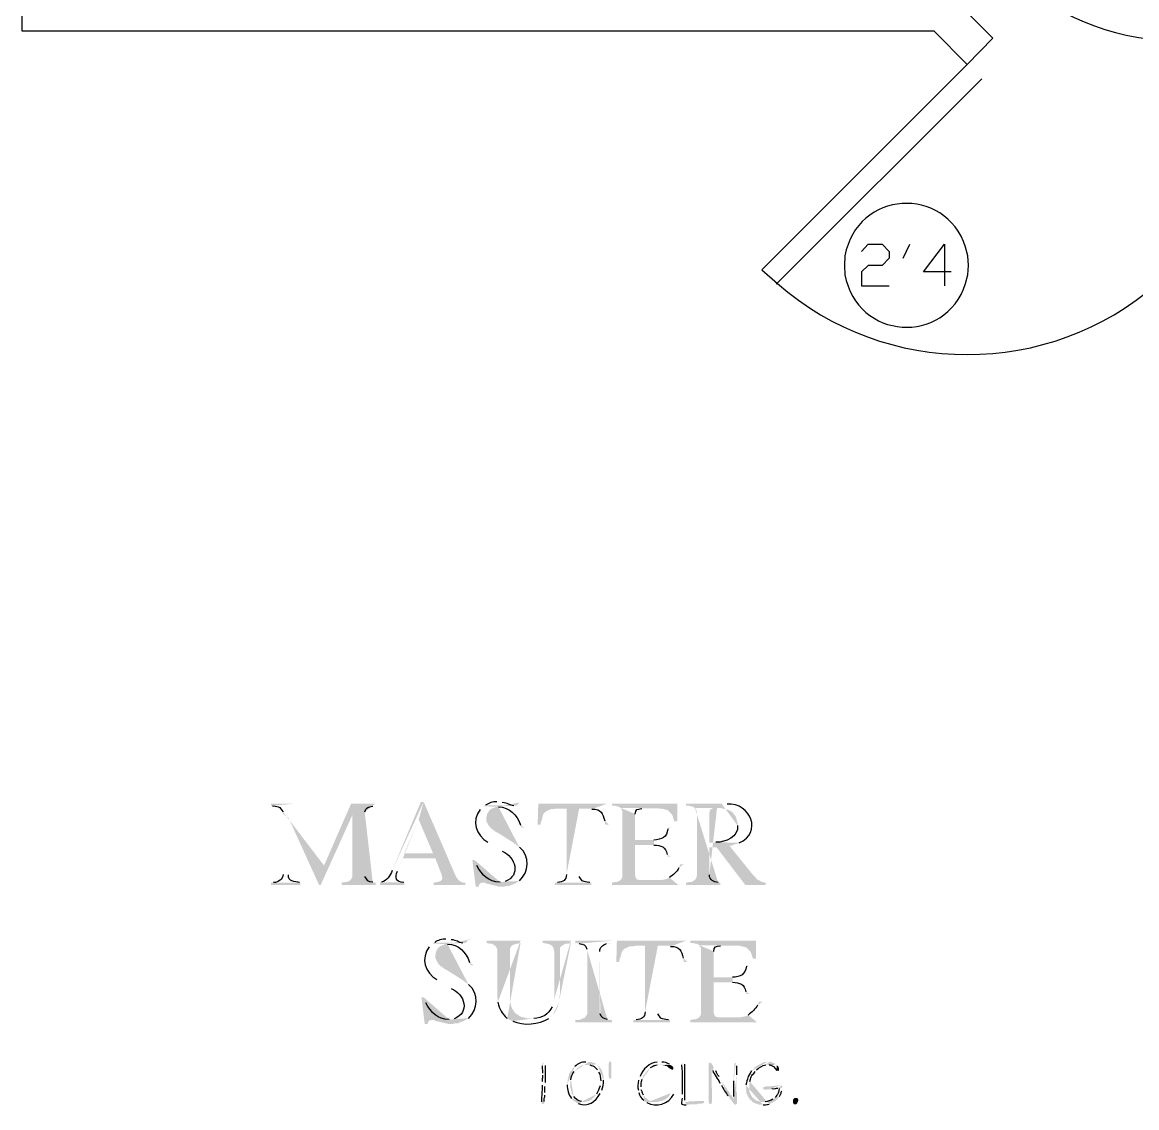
# Model space of a CAD drawing. Header units: inches. Extents: x -167 to 6071, y -6287 to -2731.
# Drawn here: x 1206.9 to 1314.3, y -5979.8 to -5875.2 of the extents above; entities that cross this region are included whole.
import ezdxf

# ---------------------------------------------------------------- set-up
doc = ezdxf.new("R2010")
doc.units = ezdxf.units.IN
doc.header["$LTSCALE"] = 96
doc.header["$MEASUREMENT"] = 0
doc.layers.add('PDF_Geometry', color=7, linetype='Continuous', true_color=0x4a4a4a)
doc.layers.add('PDF_Solid Fills', color=7, linetype='Continuous')

msp = doc.modelspace()

# ---------------------------------------------------------------- hatches: boundary and pattern name
at = {"layer": 'PDF_Solid Fills', "transparency": 33554559}
h = msp.add_hatch(color=256, dxfattribs=at)
h.paths.add_polyline_path([(1233.24, -5950.5), (1230.84, -5950.5), (1230.84, -5950.71), (1231, -5950.71)], flags=0)
h.paths.add_polyline_path([(1232.01, -5951.3), (1232.01, -5951.51), (1232.54, -5951.88), (1235.48, -5958.34), (1235.96, -5956.47)], flags=0)
h = msp.add_hatch(color=256, dxfattribs=at)
h.paths.add_polyline_path([(1240.92, -5950.5), (1238.57, -5950.5), (1235.96, -5956.47), (1235.48, -5958.34), (1235.64, -5958.34), (1238.68, -5951.62), (1239.9, -5951.51), (1239.9, -5951.3)], flags=0)
h.paths.add_polyline_path([(1240.65, -5950.76), (1240.92, -5950.71)], flags=0)
h = msp.add_hatch(color=256, dxfattribs=at)
h.paths.add_polyline_path([(1245.56, -5950.34), (1245.29, -5950.34), (1242.52, -5956.95)], flags=0)
h.paths.add_polyline_path([(1241.5, -5958.07), (1241.34, -5958.12), (1241.34, -5958.34), (1243.69, -5958.34), (1243.69, -5958.12), (1243.64, -5958.12)], flags=0)
h.paths.add_polyline_path([(1243.05, -5957), (1243.53, -5955.78), (1246.68, -5955.78), (1243.69, -5955.3), (1245.08, -5952.04)], flags=0)
for points in [[(1245.56, -5950.34), (1245.08, -5952.04), (1246.46, -5955.3), (1243.69, -5955.3), (1246.68, -5955.78), (1247.26, -5957.27), (1247.32, -5957.48), (1247.37, -5957.7), (1247.32, -5957.8), (1247.21, -5957.96), (1247.05, -5958.02), (1246.84, -5958.07), (1246.52, -5958.12), (1246.52, -5958.34), (1249.56, -5958.34), (1249.56, -5958.12), (1249.4, -5958.12), (1249.18, -5958.07), (1249.02, -5957.96), (1248.86, -5957.8), (1248.7, -5957.59), (1248.6, -5957.38)], [(1263.26, -5950.5), (1256.6, -5950.5), (1256.54, -5952.52), (1256.81, -5952.52), (1256.86, -5952.26), (1256.97, -5951.99), (1257.02, -5951.72), (1257.08, -5951.56), (1257.13, -5951.46), (1257.29, -5951.3), (1257.45, -5951.19), (1257.61, -5951.14), (1257.82, -5951.03), (1258.09, -5951.03), (1258.41, -5950.98), (1261.61, -5950.98)], [(1269.98, -5950.5), (1263.69, -5950.5), (1263.69, -5950.71), (1263.9, -5950.71), (1264.17, -5950.76), (1264.38, -5950.82), (1264.54, -5950.92), (1268.33, -5950.98), (1268.38, -5950.98), (1268.65, -5951.03), (1268.86, -5951.08), (1269.08, -5951.14), (1269.24, -5951.3), (1269.29, -5951.35), (1269.45, -5951.51), (1269.56, -5951.72), (1269.61, -5951.94), (1269.72, -5952.2), (1269.98, -5952.2)], [(1275, -5954.55), (1273.77, -5954.71), (1276.54, -5958.34), (1278.52, -5958.34), (1278.52, -5958.12), (1278.46, -5958.12), (1278.25, -5958.07), (1278.09, -5958.02), (1277.66, -5957.8), (1277.5, -5957.59), (1277.29, -5957.38)], [(1254.57, -5958.07), (1251.21, -5958.12), (1251.42, -5958.12), (1251.64, -5958.23), (1251.96, -5958.28), (1252.12, -5958.34), (1252.38, -5958.39), (1252.81, -5958.5), (1253.29, -5958.5), (1253.5, -5958.44), (1253.77, -5958.44), (1253.98, -5958.34), (1254.2, -5958.28), (1254.41, -5958.18)], [(1270.84, -5963.72), (1264.17, -5963.72), (1264.12, -5965.75), (1264.38, -5965.75), (1264.44, -5965.48), (1264.54, -5965.22), (1264.6, -5964.95), (1264.65, -5964.79), (1264.7, -5964.68), (1264.86, -5964.52), (1265.02, -5964.42), (1265.18, -5964.36), (1265.4, -5964.26), (1265.66, -5964.26), (1265.98, -5964.2), (1269.18, -5964.2)], [(1277.56, -5963.72), (1271.26, -5963.72), (1271.26, -5963.94), (1271.48, -5963.94), (1271.74, -5963.99), (1271.96, -5964.04), (1272.12, -5964.15), (1275.9, -5964.2), (1275.96, -5964.2), (1276.22, -5964.26), (1276.65, -5964.36), (1276.81, -5964.52), (1276.86, -5964.58), (1277.02, -5964.74), (1277.13, -5964.95), (1277.18, -5965.16), (1277.29, -5965.43), (1277.56, -5965.43)], [(1249.66, -5971.3), (1246.3, -5971.35), (1246.52, -5971.35), (1246.73, -5971.46), (1247.05, -5971.51), (1247.21, -5971.56), (1247.48, -5971.62), (1247.9, -5971.72), (1248.38, -5971.72), (1248.6, -5971.67), (1248.86, -5971.67), (1249.08, -5971.56), (1249.29, -5971.51), (1249.5, -5971.4)], [(1263.64, -5975.62), (1263.64, -5976.95), (1263.53, -5977), (1263.42, -5976.95), (1263.42, -5976.84), (1263.37, -5976.79), (1263.37, -5975.62), (1263.42, -5975.46), (1263.42, -5975.4), (1263.53, -5975.35), (1263.64, -5975.4)], [(1273.13, -5975.46), (1273.02, -5975.51), (1273.02, -5979.3), (1273.08, -5979.4), (1273.18, -5979.46), (1273.29, -5979.4), (1273.29, -5979.35), (1273.34, -5979.24), (1273.29, -5976.04), (1273.5, -5975.94), (1273.4, -5975.72), (1273.34, -5975.62), (1273.29, -5975.56), (1273.24, -5975.46)], [(1269.29, -5975.67), (1268.28, -5975.67), (1268.54, -5975.67), (1268.65, -5975.72), (1268.76, -5975.72), (1268.81, -5975.78), (1268.92, -5975.78), (1269.02, -5975.83), (1269.13, -5975.94), (1269.24, -5975.99), (1269.29, -5976.04), (1269.4, -5976.1), (1269.5, -5976.15), (1269.61, -5976.1), (1269.61, -5975.94), (1269.56, -5975.83), (1269.5, -5975.78), (1269.4, -5975.72)], [(1281.34, -5979.46), (1281.24, -5979.46), (1281.18, -5979.4), (1281.13, -5979.3), (1281.13, -5979.08), (1281.18, -5978.98), (1281.29, -5978.87), (1281.56, -5978.87), (1281.61, -5978.92), (1281.66, -5979.03), (1281.66, -5979.08), (1281.61, -5979.24), (1281.56, -5979.3), (1281.56, -5979.35), (1281.45, -5979.46)], [(1272.38, -5979.14), (1271.74, -5979.14), (1271.69, -5979.19), (1271.1, -5979.19), (1271, -5979.24), (1270.73, -5979.24), (1272.6, -5979.24), (1272.54, -5979.14), (1272.49, -5979.14)]]:
    msp.add_hatch(color=256, dxfattribs=at).paths.add_polyline_path(points)
h = msp.add_hatch(color=256, dxfattribs=at)
h.paths.add_polyline_path([(1251.32, -5950.76), (1251, -5951.08)], flags=0)
h.paths.add_polyline_path([(1251.74, -5954.23), (1252.01, -5954.39), (1253.13, -5955.08)], flags=0)
h.paths.add_polyline_path([(1253.4, -5958.02), (1253.18, -5958.07), (1252.92, -5958.07), (1254.57, -5958.07), (1254.78, -5957.96)], flags=0)
h.paths.add_polyline_path([(1254.78, -5954.71), (1254.14, -5954.23), (1252.97, -5953.48), (1252.7, -5953.32), (1252.49, -5953.22), (1252.28, -5953.06), (1252.12, -5952.95), (1252.01, -5952.84), (1251.96, -5952.79), (1251.8, -5952.58), (1251.69, -5952.36), (1251.58, -5952.15), (1251.58, -5951.94), (1251.64, -5951.67), (1251.69, -5951.46), (1251.9, -5951.14), (1252.12, -5950.98), (1252.33, -5950.92), (1252.54, -5950.82), (1252.76, -5950.82)], flags=0)
h = msp.add_hatch(color=256, dxfattribs=at)
h.paths.add_polyline_path([(1255, -5950.34), (1254.78, -5950.34), (1254.57, -5950.66), (1254.41, -5950.71), (1251.32, -5950.76), (1252.76, -5950.82)], flags=0)
h.paths.add_polyline_path([(1254.89, -5952.58), (1255, -5952.84), (1255.26, -5952.84)], flags=0)
h = msp.add_hatch(color=256, dxfattribs=at)
h.paths.add_polyline_path([(1252.65, -5950.34), (1252.6, -5950.34)], flags=0)
h.paths.add_polyline_path([(1251.53, -5950.66), (1251.32, -5950.76), (1254.41, -5950.71), (1254.25, -5950.71)], flags=0)
h.paths.add_polyline_path([(1253.13, -5950.39), (1252.92, -5950.34)], flags=0)
h = msp.add_hatch(color=256, dxfattribs=at)
h.paths.add_polyline_path([(1263.26, -5950.5), (1261.61, -5950.98), (1261.77, -5951.03)], flags=0)
h.paths.add_polyline_path([(1263, -5952.15), (1263.05, -5952.52), (1263.37, -5952.52)], flags=0)
h = msp.add_hatch(color=256, dxfattribs=at)
h.paths.add_polyline_path([(1264.54, -5950.92), (1264.6, -5951.03), (1264.7, -5951.24), (1264.7, -5957.54), (1264.65, -5957.7), (1264.54, -5957.86), (1266.52, -5957.86), (1266.3, -5957.86), (1266.09, -5957.8), (1265.98, -5957.64), (1265.93, -5957.38), (1265.93, -5954.5), (1267.74, -5954.5), (1265.93, -5954.02), (1265.93, -5951.51)], flags=0)
h.paths.add_polyline_path([(1266.57, -5950.98), (1268.33, -5950.98)], flags=0)
h = msp.add_hatch(color=256, dxfattribs=at)
h.paths.add_polyline_path([(1274.25, -5950.5), (1270.84, -5950.5), (1270.84, -5950.71), (1271.1, -5950.71), (1271.53, -5950.82), (1271.69, -5950.92), (1274.09, -5950.92), (1274.36, -5950.98), (1274.57, -5951.03), (1274.78, -5951.08), (1275, -5951.14), (1275.32, -5951.35), (1275.42, -5951.51), (1275.53, -5951.62), (1275.64, -5951.78), (1275.69, -5951.99), (1275.74, -5952.15), (1275.8, -5952.36), (1275.8, -5952.63)], flags=0)
h.paths.add_polyline_path([(1273.72, -5954.23), (1273.4, -5954.28), (1273.08, -5954.28), (1275.96, -5954.28)], flags=0)
h.paths.add_polyline_path([(1274.78, -5950.55), (1274.52, -5950.5)], flags=0)
h = msp.add_hatch(color=256, dxfattribs=at)
h.paths.add_polyline_path([(1271.69, -5950.92), (1271.8, -5951.03), (1271.85, -5951.24), (1271.9, -5951.51), (1271.9, -5957.32), (1271.85, -5957.54), (1271.8, -5957.7), (1271.69, -5957.86), (1271.37, -5958.07), (1271.1, -5958.07), (1270.84, -5958.12), (1270.84, -5958.34), (1274.14, -5958.34), (1274.14, -5958.12), (1273.93, -5958.12)], flags=0)
h.paths.add_polyline_path([(1273.08, -5957.38), (1273.08, -5954.71), (1273.77, -5954.71), (1275, -5954.55), (1275.21, -5954.55), (1275.48, -5954.44), (1275.74, -5954.39), (1275.96, -5954.28), (1273.08, -5954.28), (1273.08, -5951.4), (1273.13, -5951.24), (1273.18, -5951.08), (1273.34, -5950.98), (1273.5, -5950.92), (1273.82, -5950.92)], flags=0)
h = msp.add_hatch(color=256, dxfattribs=at)
h.paths.add_polyline_path([(1232.01, -5951.51), (1232.01, -5957.32)], flags=0)
h.paths.add_polyline_path([(1231.1, -5958.12), (1230.84, -5958.12), (1230.84, -5958.34), (1233.66, -5958.34), (1233.66, -5958.12), (1233.61, -5958.12)], flags=0)
h.paths.add_polyline_path([(1232.54, -5957.38), (1232.54, -5951.88)], flags=0)
h = msp.add_hatch(color=256, dxfattribs=at)
h.paths.add_polyline_path([(1239.9, -5951.51), (1238.68, -5951.62), (1238.68, -5957.54), (1238.62, -5957.7), (1238.52, -5957.86), (1238.36, -5957.96), (1238.14, -5958.07), (1237.93, -5958.07), (1237.66, -5958.12), (1237.66, -5958.34), (1240.92, -5958.34), (1240.92, -5958.12), (1240.65, -5958.07)], flags=0)
h.paths.add_polyline_path([(1239.9, -5957.54), (1239.9, -5957.32)], flags=0)
h = msp.add_hatch(color=256, dxfattribs=at)
h.paths.add_polyline_path([(1260.54, -5950.98), (1259.32, -5950.98), (1259.32, -5957.32)], flags=0)
h.paths.add_polyline_path([(1258.46, -5958.12), (1258.2, -5958.12), (1258.2, -5958.34), (1261.72, -5958.34), (1261.72, -5958.12), (1261.56, -5958.12)], flags=0)
h.paths.add_polyline_path([(1260.54, -5957.54), (1260.54, -5957.32)], flags=0)
h = msp.add_hatch(color=256, dxfattribs=at)
h.paths.add_polyline_path([(1269.34, -5952.84), (1269.08, -5952.84), (1269.08, -5952.95)], flags=0)
h.paths.add_polyline_path([(1267.74, -5954.02), (1265.93, -5954.02), (1267.74, -5954.5)], flags=0)
h.paths.add_polyline_path([(1269.02, -5955.4), (1269.08, -5955.62), (1269.34, -5955.62)], flags=0)
h = msp.add_hatch(color=256, dxfattribs=at)
h.paths.add_polyline_path([(1250.46, -5955.94), (1250.25, -5955.94), (1250.57, -5958.5), (1250.84, -5958.5), (1250.89, -5958.34), (1251, -5958.18), (1251.21, -5958.12), (1254.57, -5958.07), (1252.92, -5958.07)], flags=0)
h.paths.add_polyline_path([(1250.68, -5956.47), (1250.57, -5956.2)], flags=0)
h = msp.add_hatch(color=256, dxfattribs=at)
h.paths.add_polyline_path([(1270.62, -5956.36), (1270.25, -5956.36), (1270.25, -5956.47), (1270.14, -5956.68)], flags=0)
h.paths.add_polyline_path([(1269.24, -5957.64), (1269.02, -5957.75), (1268.81, -5957.8), (1268.54, -5957.86), (1264.54, -5957.86), (1264.38, -5957.96), (1264.17, -5958.07), (1263.96, -5958.07), (1263.69, -5958.12), (1263.69, -5958.34), (1270.09, -5958.34)], flags=0)
h = msp.add_hatch(color=256, dxfattribs=at)
h.paths.add_polyline_path([(1250.09, -5963.56), (1249.88, -5963.56), (1249.77, -5963.72), (1249.66, -5963.88), (1249.5, -5963.94), (1246.41, -5963.99), (1247.85, -5964.04)], flags=0)
h.paths.add_polyline_path([(1249.98, -5965.8), (1250.09, -5966.07), (1250.36, -5966.07)], flags=0)
h = msp.add_hatch(color=256, dxfattribs=at)
h.paths.add_polyline_path([(1247.74, -5963.56), (1247.69, -5963.56)], flags=0)
h.paths.add_polyline_path([(1246.62, -5963.88), (1246.41, -5963.99), (1249.5, -5963.94), (1249.34, -5963.94)], flags=0)
h.paths.add_polyline_path([(1248.22, -5963.62), (1248.01, -5963.56)], flags=0)
h = msp.add_hatch(color=256, dxfattribs=at)
h.paths.add_polyline_path([(1254.89, -5963.72), (1251.64, -5963.72), (1251.64, -5963.94), (1251.85, -5963.99), (1252.12, -5963.99), (1252.44, -5964.2), (1252.54, -5964.31), (1252.65, -5964.52), (1252.65, -5969.16), (1252.7, -5969.38), (1252.7, -5969.64)], flags=0)
h.paths.add_polyline_path([(1253.61, -5971.19), (1253.77, -5971.3), (1255.9, -5971.19), (1255.58, -5971.19), (1255.37, -5971.14), (1255.1, -5971.08), (1254.89, -5971.03), (1254.73, -5970.92), (1254.41, -5970.71), (1254.25, -5970.55), (1254.25, -5970.5), (1254.04, -5970.18), (1253.98, -5969.96), (1253.93, -5969.75), (1253.88, -5969.48), (1253.88, -5964.52), (1253.93, -5964.36), (1254.04, -5964.2), (1254.2, -5964.1), (1254.36, -5964.04), (1254.89, -5963.94)], flags=0)
h = msp.add_hatch(color=256, dxfattribs=at)
h.paths.add_polyline_path([(1259.74, -5963.72), (1257.02, -5963.72), (1257.02, -5963.94), (1257.08, -5963.94), (1257.4, -5963.99), (1257.61, -5964.04), (1257.77, -5964.1), (1257.93, -5964.2), (1258.04, -5964.36), (1258.09, -5964.52), (1258.14, -5964.74), (1258.14, -5969.22), (1258.09, -5969.48), (1258.04, -5969.7), (1257.98, -5969.91), (1257.93, -5970.07)], flags=0)
h.paths.add_polyline_path([(1256.17, -5971.19), (1255.9, -5971.19), (1253.77, -5971.3), (1253.98, -5971.4), (1254.14, -5971.46)], flags=0)
h.paths.add_polyline_path([(1257.61, -5971.19), (1257.66, -5971.14), (1257.82, -5970.98), (1257.98, -5970.87)], flags=0)
h.paths.add_polyline_path([(1257.98, -5970.87, 0.146819), (1258.57, -5969.7)], flags=0)
h.paths.add_polyline_path([(1258.57, -5969.7), (1258.62, -5969.43), (1258.62, -5969.22), (1258.68, -5968.95), (1258.68, -5964.47), (1258.73, -5964.31), (1258.89, -5964.2), (1259.21, -5963.99), (1259.48, -5963.99), (1259.74, -5963.94)], flags=0)
h = msp.add_hatch(color=256, dxfattribs=at)
h.paths.add_polyline_path([(1263.69, -5963.72), (1260.17, -5963.72), (1260.17, -5963.94), (1260.28, -5963.94), (1260.54, -5963.99)], flags=0)
h.paths.add_polyline_path([(1261.29, -5964.52), (1261.34, -5964.74), (1261.34, -5970.66), (1261.29, -5970.82), (1261.18, -5970.98), (1261.08, -5971.14), (1260.92, -5971.19), (1260.7, -5971.3), (1260.44, -5971.35), (1260.17, -5971.35), (1260.17, -5971.56), (1263.69, -5971.56), (1263.69, -5971.35), (1263.53, -5971.35), (1263.26, -5971.3)], flags=0)
h.paths.add_polyline_path([(1262.57, -5970.76), (1262.52, -5970.55), (1262.52, -5964.74)], flags=0)
h.paths.add_polyline_path([(1263.16, -5963.99), (1263.42, -5963.99), (1263.69, -5963.94)], flags=0)
h = msp.add_hatch(color=256, dxfattribs=at)
h.paths.add_polyline_path([(1270.84, -5963.72), (1269.18, -5964.2), (1269.34, -5964.26)], flags=0)
h.paths.add_polyline_path([(1270.57, -5965.38), (1270.62, -5965.75), (1270.94, -5965.75)], flags=0)
h = msp.add_hatch(color=256, dxfattribs=at)
h.paths.add_polyline_path([(1246.41, -5963.99), (1246.09, -5964.31)], flags=0)
h.paths.add_polyline_path([(1246.84, -5967.46), (1247.1, -5967.62), (1248.22, -5968.31)], flags=0)
h.paths.add_polyline_path([(1248.49, -5971.24), (1248.28, -5971.3), (1248.01, -5971.3), (1249.66, -5971.3), (1249.88, -5971.19)], flags=0)
h.paths.add_polyline_path([(1249.88, -5967.94), (1249.24, -5967.46), (1248.06, -5966.71), (1247.8, -5966.55), (1247.58, -5966.44), (1247.37, -5966.28), (1247.21, -5966.18), (1247.1, -5966.07), (1247.05, -5966.02), (1246.89, -5965.8), (1246.78, -5965.59), (1246.68, -5965.38), (1246.68, -5965.16), (1246.73, -5964.9), (1246.78, -5964.68), (1246.89, -5964.52), (1247, -5964.36), (1247.21, -5964.2), (1247.42, -5964.15), (1247.64, -5964.04), (1247.85, -5964.04)], flags=0)
h = msp.add_hatch(color=256, dxfattribs=at)
h.paths.add_polyline_path([(1268.12, -5964.2), (1266.89, -5964.2), (1266.89, -5970.55)], flags=0)
h.paths.add_polyline_path([(1266.04, -5971.35), (1265.77, -5971.35), (1265.77, -5971.56), (1269.29, -5971.56), (1269.29, -5971.35), (1269.13, -5971.35)], flags=0)
h.paths.add_polyline_path([(1268.12, -5970.76), (1268.12, -5970.55)], flags=0)
h = msp.add_hatch(color=256, dxfattribs=at)
h.paths.add_polyline_path([(1272.12, -5964.15), (1272.17, -5964.26), (1272.28, -5964.47), (1272.28, -5970.76), (1272.22, -5970.92), (1272.12, -5971.08), (1274.09, -5971.08), (1273.88, -5971.08), (1273.66, -5971.03), (1273.56, -5970.87), (1273.5, -5970.6), (1273.5, -5967.72), (1275.32, -5967.72), (1273.5, -5967.24), (1273.5, -5964.74)], flags=0)
h.paths.add_polyline_path([(1274.14, -5964.2), (1275.9, -5964.2)], flags=0)
h = msp.add_hatch(color=256, dxfattribs=at)
h.paths.add_polyline_path([(1276.92, -5966.07), (1276.65, -5966.07), (1276.65, -5966.18)], flags=0)
h.paths.add_polyline_path([(1275.32, -5967.24), (1273.5, -5967.24), (1275.32, -5967.72)], flags=0)
h.paths.add_polyline_path([(1276.6, -5968.63), (1276.65, -5968.84), (1276.92, -5968.84)], flags=0)
h = msp.add_hatch(color=256, dxfattribs=at)
h.paths.add_polyline_path([(1245.56, -5969.16), (1245.34, -5969.16), (1245.66, -5971.72), (1245.93, -5971.72), (1245.98, -5971.56), (1246.09, -5971.4), (1246.3, -5971.35), (1249.66, -5971.3), (1248.01, -5971.3)], flags=0)
h.paths.add_polyline_path([(1245.77, -5969.7), (1245.66, -5969.43)], flags=0)
h = msp.add_hatch(color=256, dxfattribs=at)
h.paths.add_polyline_path([(1278.2, -5969.59), (1277.82, -5969.59), (1277.82, -5969.7), (1277.72, -5969.91)], flags=0)
h.paths.add_polyline_path([(1276.81, -5970.87), (1276.6, -5970.98), (1276.38, -5971.03), (1276.12, -5971.08), (1272.12, -5971.08), (1271.96, -5971.19), (1271.74, -5971.3), (1271.53, -5971.3), (1271.26, -5971.35), (1271.26, -5971.56), (1277.66, -5971.56)], flags=0)
h = msp.add_hatch(color=256, dxfattribs=at)
h.paths.add_polyline_path([(1257.13, -5975.46), (1257.02, -5975.51), (1256.97, -5975.67), (1256.97, -5975.78)], flags=0)
h.paths.add_polyline_path([(1257.02, -5976.47), (1257.02, -5976.68)], flags=0)
h.paths.add_polyline_path([(1256.97, -5977.27), (1256.97, -5977.64)], flags=0)
h.paths.add_polyline_path([(1256.92, -5979.24), (1256.92, -5979.4), (1257.02, -5979.46), (1257.13, -5979.4), (1257.18, -5979.35), (1257.18, -5979.19)], flags=0)
h.paths.add_polyline_path([(1257.24, -5978.6), (1257.24, -5978.34)], flags=0)
h.paths.add_polyline_path([(1257.24, -5977.75), (1257.24, -5977.48), (1257.29, -5977.38)], flags=0)
h.paths.add_polyline_path([(1257.29, -5975.72), (1257.29, -5975.62), (1257.24, -5975.51)], flags=0)
h = msp.add_hatch(color=256, dxfattribs=at)
h.paths.add_polyline_path([(1261.34, -5975.35), (1261.18, -5975.4)], flags=0)
h.paths.add_polyline_path([(1260.12, -5975.83), (1260.01, -5975.88), (1260.01, -5975.94), (1259.9, -5976.04), (1259.85, -5976.15), (1259.8, -5976.26), (1259.69, -5976.31), (1259.64, -5976.42), (1259.58, -5976.52), (1259.53, -5976.68), (1259.53, -5976.79), (1259.48, -5976.9), (1259.48, -5977), (1259.42, -5977.11), (1259.42, -5977.38), (1259.37, -5977.48), (1259.37, -5977.59)], flags=0)
h.paths.add_polyline_path([(1259.8, -5978.92), (1259.9, -5979.03), (1259.9, -5979.08), (1260.01, -5979.14), (1260.12, -5979.19), (1260.22, -5979.3), (1261.02, -5979.24), (1260.86, -5979.24), (1260.76, -5979.19)], flags=0)
h.paths.add_polyline_path([(1260.01, -5978.71), (1259.96, -5978.6), (1259.9, -5978.55), (1259.85, -5978.44), (1259.8, -5978.34), (1259.8, -5978.23), (1259.74, -5978.12), (1259.74, -5977.96), (1259.69, -5977.86), (1259.69, -5977.27), (1259.74, -5977.11)], flags=0)
h.paths.add_polyline_path([(1260.06, -5976.31), (1260.17, -5976.2), (1260.28, -5976.1), (1260.33, -5975.99), (1260.44, -5975.94), (1260.54, -5975.88), (1260.6, -5975.83), (1260.81, -5975.72), (1260.92, -5975.72), (1261.08, -5975.67), (1261.29, -5975.67), (1262.2, -5975.62), (1262.14, -5975.56), (1261.93, -5975.46), (1261.82, -5975.46), (1261.72, -5975.4), (1261.45, -5975.4)], flags=0)
h = msp.add_hatch(color=256, dxfattribs=at)
h.paths.add_polyline_path([(1262.2, -5975.62), (1261.29, -5975.67), (1261.56, -5975.67)], flags=0)
h.paths.add_polyline_path([(1262.3, -5976.15), (1262.36, -5976.26), (1262.41, -5976.36)], flags=0)
h.paths.add_polyline_path([(1262.62, -5977.22), (1262.57, -5977.32), (1262.57, -5977.7)], flags=0)
h.paths.add_polyline_path([(1262.2, -5978.5), (1262.14, -5978.6), (1262.04, -5978.66), (1261.98, -5978.76), (1261.88, -5978.87), (1261.77, -5978.92), (1261.72, -5979.03), (1261.61, -5979.08), (1261.5, -5979.14), (1261.34, -5979.19), (1261.24, -5979.19), (1261.13, -5979.24), (1261.02, -5979.24), (1260.22, -5979.3), (1260.33, -5979.35), (1260.44, -5979.4)], flags=0)
h.paths.add_polyline_path([(1262.57, -5978.44), (1262.62, -5978.34), (1262.73, -5978.12)], flags=0)
h.paths.add_polyline_path([(1262.89, -5977.16), (1262.89, -5976.79), (1262.84, -5976.63), (1262.84, -5976.52), (1262.78, -5976.42), (1262.73, -5976.31), (1262.73, -5976.2), (1262.68, -5976.1), (1262.62, -5976.04), (1262.52, -5975.94), (1262.46, -5975.83), (1262.41, -5975.78), (1262.3, -5975.67)], flags=0)
h = msp.add_hatch(color=256, dxfattribs=at)
h.paths.add_polyline_path([(1268.28, -5975.35), (1268.17, -5975.35), (1268.06, -5975.4)], flags=0)
h.paths.add_polyline_path([(1266.41, -5976.79), (1266.3, -5977), (1266.25, -5977.16)], flags=0)
h.paths.add_polyline_path([(1266.25, -5978.12), (1266.25, -5978.23), (1266.3, -5978.34)], flags=0)
h.paths.add_polyline_path([(1266.78, -5979.08), (1266.84, -5979.19), (1266.94, -5979.24), (1267.96, -5979.24), (1267.85, -5979.24), (1267.69, -5979.19), (1267.58, -5979.19), (1267.48, -5979.14), (1267.37, -5979.14), (1267.26, -5979.08), (1267.16, -5979.03), (1267.1, -5978.98), (1267, -5978.87), (1266.89, -5978.82), (1266.89, -5978.76), (1266.73, -5978.6)], flags=0)
h.paths.add_polyline_path([(1266.52, -5978.07), (1266.52, -5977.8)], flags=0)
h.paths.add_polyline_path([(1266.62, -5977.06), (1266.62, -5976.95), (1266.73, -5976.74), (1266.78, -5976.63), (1266.89, -5976.52), (1266.94, -5976.42), (1267, -5976.31), (1267.05, -5976.26), (1267.16, -5976.2), (1267.21, -5976.1), (1267.32, -5975.99), (1267.42, -5975.94)], flags=0)
h.paths.add_polyline_path([(1268.06, -5975.67), (1269.29, -5975.67), (1269.24, -5975.62)], flags=0)
h.paths.add_polyline_path([(1268.49, -5975.4), (1268.38, -5975.35)], flags=0)
h = msp.add_hatch(color=256, dxfattribs=at)
h.paths.add_polyline_path([(1270.57, -5975.46), (1270.46, -5975.51), (1270.41, -5975.67)], flags=0)
h.paths.add_polyline_path([(1270.46, -5978.5), (1270.46, -5978.87)], flags=0)
h.paths.add_polyline_path([(1270.84, -5979.51), (1271.05, -5979.51), (1271.21, -5979.46), (1271.9, -5979.46), (1272.01, -5979.4), (1272.38, -5979.4), (1272.49, -5979.35), (1272.54, -5979.35), (1272.6, -5979.24), (1270.73, -5979.24), (1270.73, -5979.08)], flags=0)
h.paths.add_polyline_path([(1270.73, -5975.62), (1270.68, -5975.51)], flags=0)
h = msp.add_hatch(color=256, dxfattribs=at)
h.paths.add_polyline_path([(1275.64, -5975.46), (1275.53, -5975.51), (1275.48, -5975.67), (1275.48, -5976.47), (1275.42, -5976.52), (1275.42, -5977.22)], flags=0)
h.paths.add_polyline_path([(1275.42, -5978.71), (1275.42, -5978.98), (1275.1, -5978.98), (1275.21, -5979.08), (1275.26, -5979.19), (1275.37, -5979.3), (1275.42, -5979.4), (1275.53, -5979.51), (1275.58, -5979.51), (1275.69, -5979.46), (1275.74, -5979.35), (1275.74, -5978.39), (1275.69, -5978.28), (1275.69, -5977.11), (1275.74, -5977), (1275.74, -5976.63)], flags=0)
h.paths.add_polyline_path([(1275.74, -5975.78), (1275.74, -5975.51)], flags=0)
h = msp.add_hatch(color=256, dxfattribs=at)
h.paths.add_polyline_path([(1278.73, -5975.35), (1278.68, -5975.35), (1278.57, -5975.4), (1278.36, -5975.4), (1277.82, -5975.67), (1277.77, -5975.67), (1277.66, -5975.78), (1277.56, -5975.83), (1277.45, -5975.88), (1277.4, -5975.99), (1277.29, -5976.1), (1277.24, -5976.15), (1277.13, -5976.26)], flags=0)
h.paths.add_polyline_path([(1276.6, -5977.64), (1276.6, -5978.02), (1276.65, -5978.12), (1276.65, -5978.39), (1276.76, -5978.6), (1276.86, -5978.82), (1276.92, -5978.87), (1276.97, -5978.98), (1277.08, -5979.08), (1277.18, -5979.14), (1277.24, -5979.24), (1277.45, -5979.35), (1277.56, -5979.4), (1277.66, -5979.4), (1277.77, -5979.46), (1277.88, -5979.51), (1278.25, -5979.51)], flags=0)
h.paths.add_polyline_path([(1278.84, -5979.46), (1279.26, -5979.24), (1277.98, -5979.24), (1277.88, -5979.19), (1277.77, -5979.14), (1277.66, -5979.14), (1277.56, -5979.08), (1277.45, -5979.03), (1277.4, -5978.92), (1277.29, -5978.87), (1277.24, -5978.82), (1277.18, -5978.71), (1277.13, -5978.66), (1277.08, -5978.55), (1276.97, -5978.34), (1276.92, -5978.23), (1276.92, -5977.48), (1276.97, -5977.38), (1276.97, -5977.27)], flags=0)
h.paths.add_polyline_path([(1277.5, -5976.31), (1277.56, -5976.26), (1277.61, -5976.15)], flags=0)
h.paths.add_polyline_path([(1278.52, -5975.67), (1278.62, -5975.67), (1278.73, -5975.62), (1279.48, -5975.62), (1279.42, -5975.56), (1279.32, -5975.51), (1279.21, -5975.46), (1279.1, -5975.4), (1279, -5975.4), (1278.89, -5975.35)], flags=0)
h = msp.add_hatch(color=256, dxfattribs=at)
h.paths.add_polyline_path([(1279.48, -5975.62), (1278.73, -5975.62), (1278.84, -5975.67)], flags=0)
h.paths.add_polyline_path([(1279.58, -5976.2), (1279.69, -5976.26), (1279.8, -5976.2), (1279.8, -5975.99), (1279.74, -5975.88), (1279.69, -5975.78), (1279.58, -5975.72)], flags=0)
h = msp.add_hatch(color=256, dxfattribs=at)
h.paths.add_polyline_path([(1273.5, -5975.94), (1273.29, -5976.04), (1273.29, -5976.1), (1273.4, -5976.2)], flags=0)
h.paths.add_polyline_path([(1274.09, -5977.43), (1274.14, -5977.54), (1274.25, -5977.64)], flags=0)
h.paths.add_polyline_path([(1274.89, -5978.66), (1275, -5978.82), (1275.1, -5978.98), (1275.42, -5978.98), (1275.37, -5978.87), (1275.32, -5978.82), (1275.21, -5978.6), (1275.1, -5978.55), (1275, -5978.34), (1274.94, -5978.23), (1274.84, -5978.12), (1274.73, -5977.91), (1274.62, -5977.8), (1274.57, -5977.7), (1274.52, -5977.59), (1274.46, -5977.59), (1274.41, -5977.48), (1274.36, -5977.38), (1274.3, -5977.32), (1274.2, -5977.11), (1274.09, -5976.9), (1274.04, -5976.79)], flags=0)
h.paths.add_polyline_path([(1273.72, -5976.26), (1273.66, -5976.15), (1273.61, -5976.04)], flags=0)
h = msp.add_hatch(color=256, dxfattribs=at)
h.paths.add_polyline_path([(1279.96, -5977.59), (1279.37, -5977.7), (1279.1, -5977.7), (1279, -5977.75), (1278.52, -5977.75), (1278.41, -5977.8), (1278.3, -5977.8), (1278.25, -5977.91), (1278.3, -5978.02), (1278.36, -5978.02), (1278.46, -5978.07), (1278.57, -5978.07), (1278.68, -5978.02), (1279, -5978.02), (1279.1, -5977.96)], flags=0)
h.paths.add_polyline_path([(1279.69, -5977.91), (1279.8, -5977.91), (1280.12, -5977.86), (1280.12, -5977.75), (1280.06, -5977.64)], flags=0)
h = msp.add_hatch(color=256, dxfattribs=at)
h.paths.add_polyline_path([(1269.5, -5978.34), (1269.4, -5978.39), (1269.29, -5978.5), (1269.18, -5978.71), (1269.08, -5978.76), (1269.08, -5978.82), (1268.97, -5978.87), (1268.86, -5978.98), (1268.54, -5979.14), (1268.44, -5979.14), (1268.33, -5979.19), (1268.22, -5979.19), (1268.06, -5979.24), (1266.94, -5979.24), (1267.05, -5979.3)], flags=0)
h.paths.add_polyline_path([(1269.66, -5978.5), (1269.61, -5978.39)], flags=0)
h = msp.add_hatch(color=256, dxfattribs=at)
h.paths.add_polyline_path([(1280.12, -5977.86), (1279.8, -5977.91), (1279.8, -5977.96)], flags=0)
h.paths.add_polyline_path([(1279.42, -5978.82), (1279.32, -5978.87), (1279.32, -5978.92), (1279.21, -5978.98)], flags=0)
h.paths.add_polyline_path([(1278.46, -5979.24), (1278.3, -5979.24), (1279.26, -5979.24), (1279.37, -5979.19), (1279.42, -5979.14), (1279.53, -5979.08), (1279.64, -5978.98), (1279.69, -5978.87), (1279.8, -5978.82), (1279.85, -5978.71)], flags=0)
h.paths.add_polyline_path([(1280.06, -5978.18), (1280.12, -5978.07), (1280.12, -5977.96)], flags=0)

# ---------------------------------------------------------------- linework, layer by layer
at = {"layer": 'PDF_Geometry', "color": 7}
for points in [[(1320.92, -5832.58), (1258.94, -5832.58), (1258.94, -5872.58), (1294.04, -5872.58), (1299, -5867.62), (1301.45, -5870.07), (1297.56, -5873.96), (1300.38, -5876.79), (1297.93, -5879.3), (1294.73, -5876.1), (1206.89, -5876.1), (1206.89, -5872.58), (1213.93, -5872.58), (1213.93, -5864.58), (1217.4, -5864.58), (1217.4, -5872.58), (1253.4, -5872.58), (1253.4, -5832.58), (1217.4, -5832.58), (1217.4, -5840.58), (1213.93, -5840.58), (1213.93, -5829.06), (1320.92, -5829.06)], [(1297.93, -5879.3), (1278.14, -5899.08)], [(1299.32, -5880.68), (1279.53, -5900.47)]]:
    msp.add_lwpolyline(points, dxfattribs=at)
at = {"layer": 'PDF_Geometry'}
for points in [[(1301.5, -5870.02), (1302.78, -5871.24, 0.371843), (1334.04, -5871.24), (1335.32, -5870.02)], [(1278.14, -5899.08), (1279.64, -5900.42, 0.373797), (1316.22, -5900.42), (1317.72, -5899.08)]]:
    msp.add_lwpolyline(points, format="xyb", dxfattribs=at)
for points in [[(1287.74, -5897.32), (1288.38, -5896.63), (1289.72, -5896.63), (1290.41, -5897.32), (1290.41, -5897.96), (1289.72, -5898.66), (1288.38, -5898.66), (1287.74, -5899.3), (1287.74, -5900.63), (1290.41, -5900.63)], [(1291.74, -5897.96), (1292.38, -5896.63)], [(1296.38, -5899.3), (1293.72, -5899.3), (1295.74, -5896.63), (1295.74, -5900.63)], [(1297.77, -5900.42), (1297.98, -5899.56), (1298.04, -5898.66), (1297.98, -5897.75), (1297.77, -5896.9)], [(1286.14, -5897.75), (1286.09, -5898.66), (1286.14, -5899.56)]]:
    msp.add_lwpolyline(points, dxfattribs=at)
for points in [[(1297.77, -5896.9), (1295.79, -5890.89), (1287.29, -5891.45), (1286.14, -5897.75)], [(1286.14, -5899.56), (1287.29, -5905.86), (1295.79, -5906.43), (1297.77, -5900.42)], [(1231, -5950.71), (1231.79, -5950.91), (1231.54, -5950.66), (1232.01, -5951.3)], [(1239.9, -5951.3), (1240.03, -5950.81), (1240.26, -5950.88), (1240.65, -5950.76)], [(1252.6, -5950.34), (1252.27, -5950.31), (1251.79, -5950.44), (1251.53, -5950.66)], [(1252.76, -5950.82), (1253.83, -5950.84), (1254.55, -5951.59), (1254.89, -5952.58)], [(1254.25, -5950.71), (1253.8, -5950.66), (1253.65, -5950.44), (1253.13, -5950.39)], [(1275.96, -5954.28), (1278.21, -5953.33), (1277.08, -5950.42), (1274.78, -5950.55)], [(1251, -5951.08), (1250.15, -5952.15), (1250.6, -5953.58), (1251.74, -5954.23)], [(1261.77, -5951.03), (1262.71, -5951.02), (1262.77, -5951.47), (1263, -5952.15)], [(1265.93, -5951.51), (1265.96, -5950.99), (1266.15, -5951.07), (1266.57, -5950.98)], [(1269.08, -5952.95), (1269, -5953.76), (1268.47, -5953.96), (1267.74, -5954.02)], [(1275.8, -5952.63), (1275.9, -5953.73), (1274.63, -5954.24), (1273.72, -5954.23)], [(1253.13, -5955.08), (1254.42, -5955.65), (1254.96, -5957.41), (1253.4, -5958.02)], [(1254.78, -5957.96), (1255.7, -5957.09), (1255.86, -5955.58), (1254.78, -5954.71)], [(1267.74, -5954.5), (1268.39, -5954.48), (1268.92, -5954.7), (1269.02, -5955.4)], [(1232.01, -5957.32), (1232, -5957.84), (1231.56, -5958.06), (1231.1, -5958.12)], [(1233.61, -5958.12), (1233.16, -5958), (1232.45, -5958.05), (1232.54, -5957.38)], [(1242.52, -5956.95), (1242.34, -5957.42), (1242.03, -5957.95), (1241.5, -5958.07)], [(1243.64, -5958.12), (1242.86, -5958.08), (1242.74, -5957.63), (1243.05, -5957)], [(1252.92, -5958.07), (1251.79, -5958.03), (1251.19, -5957.43), (1250.68, -5956.47)], [(1259.32, -5957.32), (1259.28, -5957.92), (1259, -5958.01), (1258.46, -5958.12)], [(1270.14, -5956.68), (1269.95, -5957.09), (1269.59, -5957.38), (1269.24, -5957.64)], [(1273.93, -5958.12), (1273.48, -5958.05), (1273.12, -5957.87), (1273.08, -5957.38)], [(1240.65, -5958.07), (1240.22, -5958.14), (1240.1, -5957.82), (1239.9, -5957.54)], [(1261.56, -5958.12), (1260.82, -5957.93), (1260.9, -5958.14), (1260.54, -5957.54)], [(1247.69, -5963.56), (1247.36, -5963.54), (1246.88, -5963.66), (1246.62, -5963.88)], [(1249.34, -5963.94), (1248.89, -5963.88), (1248.74, -5963.66), (1248.22, -5963.62)], [(1246.09, -5964.31), (1245.24, -5965.38), (1245.69, -5966.81), (1246.84, -5967.46)], [(1247.85, -5964.04), (1248.93, -5964.07), (1249.64, -5964.81), (1249.98, -5965.8)], [(1260.54, -5963.99), (1260.93, -5964.06), (1261.19, -5964.09), (1261.29, -5964.52)], [(1262.52, -5964.74), (1262.49, -5964.37), (1262.86, -5964.11), (1263.16, -5963.99)], [(1269.34, -5964.26), (1270.28, -5964.25), (1270.34, -5964.69), (1270.57, -5965.38)], [(1273.5, -5964.74), (1273.53, -5964.22), (1273.72, -5964.3), (1274.14, -5964.2)], [(1276.65, -5966.18), (1276.57, -5966.98), (1276.04, -5967.19), (1275.32, -5967.24)], [(1249.88, -5971.19), (1250.8, -5970.32), (1250.95, -5968.81), (1249.88, -5967.94)], [(1275.32, -5967.72), (1275.97, -5967.71), (1276.5, -5967.93), (1276.6, -5968.63)], [(1248.22, -5968.31), (1249.51, -5968.88), (1250.05, -5970.63), (1248.49, -5971.24)], [(1248.01, -5971.3), (1246.88, -5971.26), (1246.28, -5970.66), (1245.77, -5969.7)], [(1252.7, -5969.64), (1252.89, -5970.34), (1253.07, -5970.71), (1253.61, -5971.19)], [(1257.93, -5970.07), (1257.58, -5970.82), (1256.99, -5971.17), (1256.17, -5971.19)], [(1277.72, -5969.91), (1277.53, -5970.31), (1277.16, -5970.61), (1276.81, -5970.87)], [(1254.14, -5971.46), (1255.13, -5971.91), (1256.71, -5971.82), (1257.61, -5971.19)], [(1263.26, -5971.3), (1262.96, -5971.27), (1262.64, -5971.07), (1262.57, -5970.76)], [(1266.89, -5970.55), (1266.85, -5971.14), (1266.58, -5971.24), (1266.04, -5971.35)], [(1269.13, -5971.35), (1268.39, -5971.15), (1268.48, -5971.36), (1268.12, -5970.76)]]:
    msp.add_open_spline(points, degree=3, dxfattribs=at)
at = {"layer": 'PDF_Geometry', "color": 7}
for points in [[(1261.18, -5975.4), (1260.76, -5975.39), (1260.43, -5975.55), (1260.12, -5975.83)], [(1268.06, -5975.4), (1267.31, -5975.45), (1266.65, -5976.1), (1266.41, -5976.79)], [(1269.24, -5975.62), (1269.03, -5975.5), (1268.73, -5975.37), (1268.49, -5975.4)], [(1270.73, -5979.08), (1270.73, -5977.93), (1270.73, -5976.77), (1270.73, -5975.62)], [(1256.97, -5975.78), (1256.93, -5976.34), (1257.05, -5976.07), (1257.02, -5976.47)], [(1257.02, -5976.68), (1257.04, -5977.02), (1256.94, -5976.75), (1256.97, -5977.27)], [(1257.29, -5977.38), (1257.29, -5976.82), (1257.29, -5976.27), (1257.29, -5975.72)], [(1259.74, -5977.11), (1259.77, -5976.83), (1259.89, -5976.54), (1260.06, -5976.31)], [(1261.56, -5975.67), (1262.08, -5975.83), (1261.9, -5975.76), (1262.3, -5976.15)], [(1262.41, -5976.36), (1262.59, -5976.65), (1262.58, -5976.86), (1262.62, -5977.22)], [(1267.42, -5975.94), (1267.82, -5975.69), (1267.63, -5975.78), (1268.06, -5975.67)], [(1270.41, -5975.67), (1270.52, -5976.55), (1270.44, -5977.58), (1270.46, -5978.5)], [(1273.4, -5976.2), (1273.54, -5976.64), (1273.91, -5977.01), (1274.09, -5977.43)], [(1274.04, -5976.79), (1273.83, -5976.61), (1273.8, -5976.51), (1273.72, -5976.26)], [(1275.74, -5976.63), (1275.74, -5976.34), (1275.74, -5976.06), (1275.74, -5975.78)], [(1277.13, -5976.26), (1276.72, -5976.88), (1276.79, -5976.94), (1276.6, -5977.64)], [(1276.97, -5977.27), (1277.2, -5976.61), (1277.03, -5976.88), (1277.5, -5976.31)], [(1277.61, -5976.15), (1277.88, -5975.96), (1278.18, -5975.71), (1278.52, -5975.67)], [(1278.84, -5975.67), (1279.17, -5975.67), (1279.4, -5975.95), (1279.58, -5976.2)], [(1256.97, -5977.64), (1257, -5978.26), (1256.88, -5978.62), (1256.92, -5979.24)], [(1257.24, -5978.34), (1257.24, -5978.14), (1257.24, -5977.94), (1257.24, -5977.75)], [(1259.37, -5977.59), (1259.43, -5978.08), (1259.48, -5978.51), (1259.8, -5978.92)], [(1262.57, -5977.7), (1262.44, -5977.98), (1262.35, -5978.21), (1262.2, -5978.5)], [(1262.73, -5978.12), (1262.78, -5977.83), (1262.92, -5977.51), (1262.89, -5977.16)], [(1266.25, -5977.16), (1266.25, -5977.47), (1266.11, -5977.82), (1266.25, -5978.12)], [(1266.52, -5977.8), (1266.53, -5977.34), (1266.45, -5977.48), (1266.62, -5977.06)], [(1274.25, -5977.64), (1274.4, -5977.94), (1274.67, -5978.42), (1274.89, -5978.66)], [(1275.42, -5977.22), (1275.42, -5977.71), (1275.42, -5978.21), (1275.42, -5978.71)], [(1257.18, -5979.19), (1257.15, -5978.73), (1257.22, -5978.88), (1257.24, -5978.6)], [(1260.76, -5979.19), (1260.45, -5979.19), (1260.21, -5978.91), (1260.01, -5978.71)], [(1260.44, -5979.4), (1261.43, -5979.76), (1262.06, -5979.25), (1262.57, -5978.44)], [(1266.3, -5978.34), (1266.33, -5978.64), (1266.54, -5978.93), (1266.78, -5979.08)], [(1266.73, -5978.6), (1266.49, -5978.18), (1266.75, -5978.49), (1266.52, -5978.07)], [(1267.05, -5979.3), (1267.93, -5979.8), (1269.17, -5979.45), (1269.66, -5978.5)], [(1270.46, -5978.87), (1270.41, -5979.26), (1270.24, -5979.59), (1270.84, -5979.51)], [(1279.1, -5977.96), (1279.5, -5977.99), (1279.43, -5977.91), (1279.69, -5977.91)], [(1279.8, -5977.96), (1279.72, -5978.57), (1279.69, -5978.41), (1279.42, -5978.82)], [(1279.85, -5978.71), (1280.04, -5978.38), (1279.96, -5978.41), (1280.06, -5978.18)], [(1278.25, -5979.51), (1278.71, -5979.54), (1278.56, -5979.47), (1278.84, -5979.46)], [(1279.21, -5978.98), (1278.96, -5979.1), (1278.74, -5979.23), (1278.46, -5979.24)]]:
    msp.add_open_spline(points, degree=3, dxfattribs=at)

doc.saveas('drawing.dxf')
